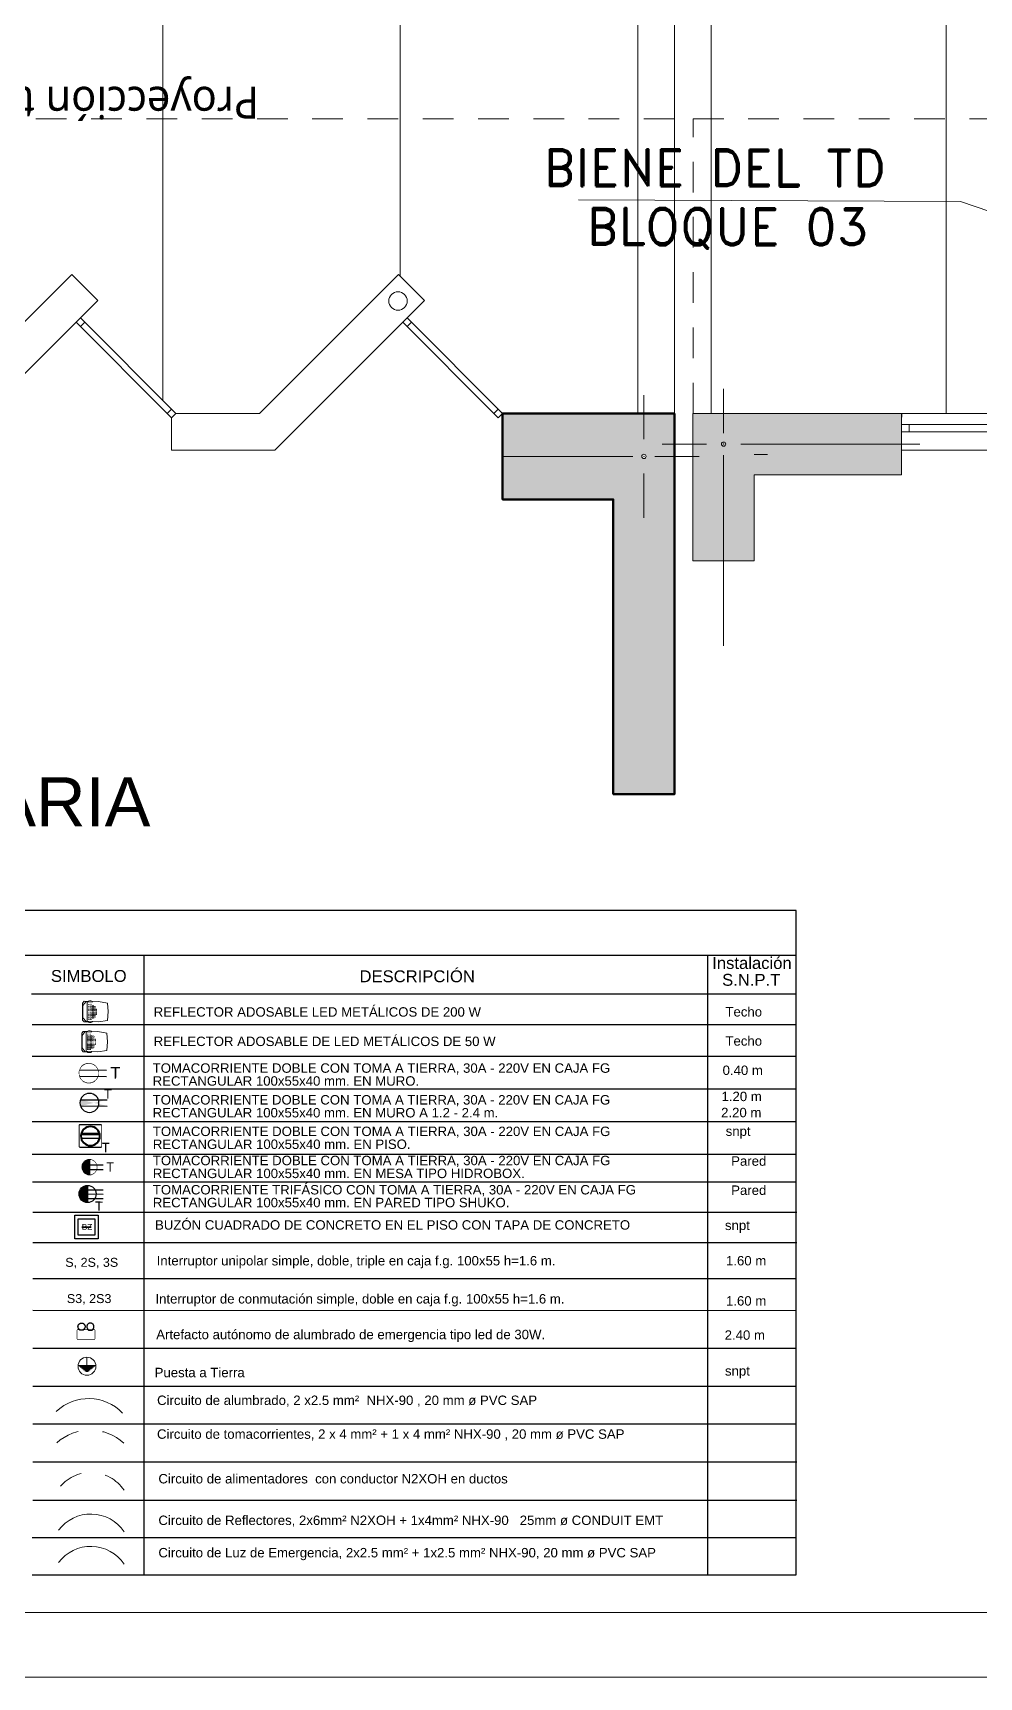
# Model space of a CAD drawing. Header units: metres. Extents: x -95.7 to -56.3, y 6.1 to 23.8.
# Drawn here: x -87.76 to -83.91, y 6.11 to 12.81 of the extents above; entities that cross this region are included whole.
import ezdxf
from ezdxf.enums import TextEntityAlignment as Align

# ---------------------------------------------------------------- set-up
doc = ezdxf.new("R2010")
doc.units = ezdxf.units.M
doc.set_wipeout_variables(frame=1)
for name, pattern in [('CONTINUA', [0]), ('DASHED2', [0.375, 0.25, -0.125]), ('HIDDEN2', [0.1875, 0.125, -0.0625])]:
    doc.linetypes.add(name, pattern=pattern)
for name, color, linetype, lineweight in [('A-DOOR', 31, 'Continuous', 18), ('ALUMBRADO', 1, 'Continuous', 30), ('Artefactos', 1, 'Continuous', 9), ('circ-alumb', 4, 'Continuous', 35), ('COLUMNAS 50', 7, 'Continuous', 50), ('corriente debil', 30, 'Continuous', 15), ('Emergencia', 20, 'Continuous', 25), ('IE_ALIMENTADORES', 5, 'Continuous', 30), ('Interior - Stair & Railing_Pen_No__122', 9, 'Continuous', 13), ('letras sr', 7, 'Continuous', 5), ('Pisos El', 252, 'Continuous', 0), ('proyecc', 252, 'DASHED2', 0), ('ROTULO', 253, 'Continuous', 0), ('Structural - Bearing_Pen_No__20', 1, 'Continuous', 0), ('TOMACORRIENTE', 5, 'HIDDEN2', 30)]:
    doc.layers.add(name, color=color, linetype=linetype, lineweight=lineweight)
doc.layers.add('IE-LEYENDA', color=142, linetype='Continuous')
doc.styles.add('Generales', font='trebuc.ttf', dxfattribs={"height": 0.22})
doc.styles.add('GENERATED_STYLE_3', font='romand.shx')
doc.styles.get("Standard").update_dxf_attribs({"font": 'arial.ttf'})
doc.styles.add('style1', font='arial.ttf')
doc.styles.add('TITULOS', font='swissek.ttf')

# ---------------------------------------------------------------- blocks, each defined once
blk = doc.blocks.new('Columna tipo 3')
at = {"true_color": 0x939598}
h = blk.add_hatch(color=252, dxfattribs=at)
h.dxf.hatch_style = 1
h.paths.add_polyline_path([(-235.0847, 45.074), (-235.7847, 45.074), (-235.7847, 43.524), (-235.5347, 43.524), (-235.5347, 44.724), (-235.0847, 44.724)])
h.paths.add_polyline_path([(-235.6684, 44.899, -1), (-235.651, 44.899, -1)], flags=16)
at = {"layer": 'COLUMNAS 50', "linetype": 'Continuous'}
blk.add_lwpolyline([(-235.7847, 45.074), (-235.7847, 43.524), (-235.5347, 43.524), (-235.5347, 44.724), (-235.0847, 44.724), (-235.0847, 45.074)], close=True, dxfattribs=at)
at = {"layer": 'Structural - Bearing_Pen_No__20', "linetype": 'Continuous'}
for p, q in [((-235.6597, 44.969), (-235.6597, 45.149)), ((-235.7047, 44.899), (-235.8847, 44.899)), ((-235.0847, 44.899), (-235.6147, 44.899)), ((-235.6597, 44.829), (-235.6597, 44.649))]:
    blk.add_line(p, q, dxfattribs=at)
blk.add_circle((-235.6597, 44.899), 0.00871, dxfattribs=at)
blk.add_point((-235.6597, 44.899), dxfattribs=at)
blk = doc.blocks.new('Emergencia')
at = {"color": 1, "lineweight": 5}
blk.add_wipeout([(-0.077, -0.439), (-0.07, -0.435), (-0.064, -0.43), (-0.058, -0.425), (-0.052, -0.42), (-0.047, -0.413), (-0.042, -0.407), (-0.038, -0.4), (-0.034, -0.393), (-0.031, -0.386), (-0.029, -0.378), (-0.027, -0.37), (-0.026, -0.363), (-0.025, -0.355), (-0.025, -0.347), (-0.026, -0.339), (-0.027, -0.331), (-0.029, -0.323), (-0.031, -0.316), (-0.034, -0.308), (-0.038, -0.301), (-0.042, -0.294), (-0.047, -0.288), (-0.052, -0.282), (-0.058, -0.276), (-0.064, -0.271), (-0.07, -0.266), (-0.077, -0.262), (-0.084, -0.259), (-0.092, -0.256), (-0.099, -0.253), (-0.107, -0.251), (-0.115, -0.25), (-0.123, -0.249), (-0.131, -0.25), (-0.139, -0.25), (-0.146, -0.251), (-0.154, -0.253), (-0.162, -0.256), (-0.169, -0.259), (-0.176, -0.262), (-0.183, -0.267), (-0.189, -0.271), (-0.195, -0.276), (-0.201, -0.282), (-0.206, -0.288), (-0.211, -0.295), (-0.215, -0.301), (-0.219, -0.309), (-0.222, -0.316), (-0.224, -0.323), (-0.226, -0.331), (-0.227, -0.339), (-0.228, -0.347), (-0.228, -0.355), (-0.227, -0.363), (-0.226, -0.371), (-0.224, -0.379), (-0.222, -0.386), (-0.218, -0.393), (-0.215, -0.401), (-0.211, -0.407), (-0.206, -0.414), (-0.201, -0.42), (-0.195, -0.425), (-0.189, -0.431), (-0.183, -0.435), (-0.176, -0.439), (-0.169, -0.443), (-0.161, -0.446), (-0.154, -0.448), (-0.146, -0.45), (-0.138, -0.452), (-0.13, -0.452), (-0.122, -0.452), (-0.114, -0.452), (-0.107, -0.45), (-0.099, -0.448), (-0.091, -0.446), (-0.084, -0.443)], dxfattribs=at).dxf.layer = 'Emergencia'
at = {"layer": 'Emergencia', "color": 240, "true_color": 0xed1f24}
blk.add_lwpolyline([(-0.25, -0.25), (0.25, -0.25), (0.25, 0), (-0.25, 0)], close=True, dxfattribs=at)
at = {"color": 240, "lineweight": 5, "true_color": 0xed1f24}
blk.add_wipeout([(-0.25, -0.25), (0.25, -0.25), (0.25, 0), (-0.25, 0)], dxfattribs=at).dxf.layer = 'Emergencia'
at = {"layer": 'Emergencia', "color": 1}
blk.add_lwpolyline([(-0.077, -0.439), (-0.07, -0.435), (-0.064, -0.43), (-0.058, -0.425), (-0.052, -0.42), (-0.047, -0.413), (-0.042, -0.407), (-0.038, -0.4), (-0.034, -0.393), (-0.031, -0.386), (-0.029, -0.378), (-0.027, -0.37), (-0.026, -0.363), (-0.025, -0.355), (-0.025, -0.347), (-0.026, -0.339), (-0.027, -0.331), (-0.029, -0.323), (-0.031, -0.316), (-0.034, -0.308), (-0.038, -0.301), (-0.042, -0.294), (-0.047, -0.288), (-0.052, -0.282), (-0.058, -0.276), (-0.064, -0.271), (-0.07, -0.266), (-0.077, -0.262), (-0.084, -0.259), (-0.092, -0.256), (-0.099, -0.253), (-0.107, -0.251), (-0.115, -0.25), (-0.123, -0.249), (-0.131, -0.25), (-0.139, -0.25), (-0.146, -0.251), (-0.154, -0.253), (-0.162, -0.256), (-0.169, -0.259), (-0.176, -0.262), (-0.183, -0.267), (-0.189, -0.271), (-0.195, -0.276), (-0.201, -0.282), (-0.206, -0.288), (-0.211, -0.295), (-0.215, -0.301), (-0.219, -0.309), (-0.222, -0.316), (-0.224, -0.323), (-0.226, -0.331), (-0.227, -0.339), (-0.228, -0.347), (-0.228, -0.355), (-0.227, -0.363), (-0.226, -0.371), (-0.224, -0.379), (-0.222, -0.386), (-0.218, -0.393), (-0.215, -0.401), (-0.211, -0.407), (-0.206, -0.414), (-0.201, -0.42), (-0.195, -0.425), (-0.189, -0.431), (-0.183, -0.435), (-0.176, -0.439), (-0.169, -0.443), (-0.161, -0.446), (-0.154, -0.448), (-0.146, -0.45), (-0.138, -0.452), (-0.13, -0.452), (-0.122, -0.452), (-0.114, -0.452), (-0.107, -0.45), (-0.099, -0.448), (-0.091, -0.446), (-0.084, -0.443)], close=True, dxfattribs=at)
at = {"color": 1, "lineweight": 5}
blk.add_wipeout([(0.077, -0.439), (0.07, -0.435), (0.064, -0.43), (0.058, -0.425), (0.052, -0.42), (0.047, -0.413), (0.042, -0.407), (0.038, -0.4), (0.034, -0.393), (0.031, -0.386), (0.029, -0.378), (0.027, -0.37), (0.026, -0.363), (0.025, -0.355), (0.025, -0.347), (0.026, -0.339), (0.027, -0.331), (0.029, -0.323), (0.031, -0.316), (0.034, -0.308), (0.038, -0.301), (0.042, -0.294), (0.047, -0.288), (0.052, -0.282), (0.058, -0.276), (0.064, -0.271), (0.07, -0.266), (0.077, -0.262), (0.084, -0.259), (0.092, -0.256), (0.099, -0.253), (0.107, -0.251), (0.115, -0.25), (0.123, -0.249), (0.131, -0.25), (0.139, -0.25), (0.146, -0.251), (0.154, -0.253), (0.162, -0.256), (0.169, -0.259), (0.176, -0.262), (0.183, -0.267), (0.189, -0.271), (0.195, -0.276), (0.201, -0.282), (0.206, -0.288), (0.211, -0.295), (0.215, -0.301), (0.219, -0.309), (0.222, -0.316), (0.224, -0.323), (0.226, -0.331), (0.227, -0.339), (0.228, -0.347), (0.228, -0.355), (0.227, -0.363), (0.226, -0.371), (0.224, -0.379), (0.222, -0.386), (0.218, -0.393), (0.215, -0.401), (0.211, -0.407), (0.206, -0.414), (0.201, -0.42), (0.195, -0.425), (0.189, -0.431), (0.183, -0.435), (0.176, -0.439), (0.169, -0.443), (0.161, -0.446), (0.154, -0.448), (0.146, -0.45), (0.138, -0.452), (0.13, -0.452), (0.122, -0.452), (0.114, -0.452), (0.107, -0.45), (0.099, -0.448), (0.091, -0.446), (0.084, -0.443)], dxfattribs=at).dxf.layer = 'Emergencia'
at = {"layer": 'Emergencia', "color": 1}
blk.add_lwpolyline([(0.077, -0.439), (0.07, -0.435), (0.064, -0.43), (0.058, -0.425), (0.052, -0.42), (0.047, -0.413), (0.042, -0.407), (0.038, -0.4), (0.034, -0.393), (0.031, -0.386), (0.029, -0.378), (0.027, -0.37), (0.026, -0.363), (0.025, -0.355), (0.025, -0.347), (0.026, -0.339), (0.027, -0.331), (0.029, -0.323), (0.031, -0.316), (0.034, -0.308), (0.038, -0.301), (0.042, -0.294), (0.047, -0.288), (0.052, -0.282), (0.058, -0.276), (0.064, -0.271), (0.07, -0.266), (0.077, -0.262), (0.084, -0.259), (0.092, -0.256), (0.099, -0.253), (0.107, -0.251), (0.115, -0.25), (0.123, -0.249), (0.131, -0.25), (0.139, -0.25), (0.146, -0.251), (0.154, -0.253), (0.162, -0.256), (0.169, -0.259), (0.176, -0.262), (0.183, -0.267), (0.189, -0.271), (0.195, -0.276), (0.201, -0.282), (0.206, -0.288), (0.211, -0.295), (0.215, -0.301), (0.219, -0.309), (0.222, -0.316), (0.224, -0.323), (0.226, -0.331), (0.227, -0.339), (0.228, -0.347), (0.228, -0.355), (0.227, -0.363), (0.226, -0.371), (0.224, -0.379), (0.222, -0.386), (0.218, -0.393), (0.215, -0.401), (0.211, -0.407), (0.206, -0.414), (0.201, -0.42), (0.195, -0.425), (0.189, -0.431), (0.183, -0.435), (0.176, -0.439), (0.169, -0.443), (0.161, -0.446), (0.154, -0.448), (0.146, -0.45), (0.138, -0.452), (0.13, -0.452), (0.122, -0.452), (0.114, -0.452), (0.107, -0.45), (0.099, -0.448), (0.091, -0.446), (0.084, -0.443)], close=True, dxfattribs=at)
blk = doc.blocks.new('Tomacorriente con puesta a tierra')
at = {"layer": 'TOMACORRIENTE'}
blk.add_lwpolyline([(0.111, 0.038), (0.106, 0.049), (0.101, 0.06), (0.094, 0.07), (0.086, 0.08), (0.077, 0.088), (0.068, 0.096), (0.057, 0.102), (0.046, 0.108), (0.035, 0.112), (0.023, 0.115), (0.011, 0.117), (-0.002, 0.117), (-0.014, 0.116), (-0.026, 0.114), (-0.038, 0.111), (-0.049, 0.106), (-0.06, 0.101), (-0.07, 0.094), (-0.08, 0.086), (-0.088, 0.077), (-0.096, 0.068), (-0.102, 0.057), (-0.108, 0.046), (-0.112, 0.035), (-0.115, 0.023), (-0.117, 0.011), (-0.117, -0.002), (-0.116, -0.014), (-0.114, -0.026), (-0.111, -0.038), (-0.106, -0.049), (-0.101, -0.06), (-0.094, -0.07), (-0.086, -0.08), (-0.077, -0.088), (-0.068, -0.096), (-0.057, -0.102), (-0.046, -0.108), (-0.035, -0.112), (-0.023, -0.115), (-0.011, -0.117), (0.002, -0.117), (0.014, -0.116), (0.026, -0.114), (0.038, -0.111), (0.049, -0.106), (0.06, -0.101), (0.07, -0.094), (0.08, -0.086), (0.088, -0.077), (0.096, -0.068), (0.102, -0.057), (0.108, -0.046), (0.112, -0.035), (0.115, -0.023), (0.117, -0.011), (0.117, 0.002), (0.116, 0.014), (0.114, 0.026)], close=True, dxfattribs=at)
at = {"layer": 'TOMACORRIENTE', "color": 5, "linetype": 'CONTINUA', "style": 'style1', "text_generation_flag": 4}
blk.add_text('T', height=0.147, rotation=180, dxfattribs=at).set_placement((0.391, -0.069))
blk.add_wipeout([(0.111, 0.038), (0.106, 0.049), (0.101, 0.06), (0.094, 0.07), (0.086, 0.08), (0.077, 0.088), (0.068, 0.096), (0.057, 0.102), (0.046, 0.108), (0.035, 0.112), (0.023, 0.115), (0.011, 0.117), (-0.002, 0.117), (-0.014, 0.116), (-0.026, 0.114), (-0.038, 0.111), (-0.049, 0.106), (-0.06, 0.101), (-0.07, 0.094), (-0.08, 0.086), (-0.088, 0.077), (-0.096, 0.068), (-0.102, 0.057), (-0.108, 0.046), (-0.112, 0.035), (-0.115, 0.023), (-0.117, 0.011), (-0.117, -0.002), (-0.116, -0.014), (-0.114, -0.026), (-0.111, -0.038), (-0.106, -0.049), (-0.101, -0.06), (-0.094, -0.07), (-0.086, -0.08), (-0.077, -0.088), (-0.068, -0.096), (-0.057, -0.102), (-0.046, -0.108), (-0.035, -0.112), (-0.023, -0.115), (-0.011, -0.117), (0.002, -0.117), (0.014, -0.116), (0.026, -0.114), (0.038, -0.111), (0.049, -0.106), (0.06, -0.101), (0.07, -0.094), (0.08, -0.086), (0.088, -0.077), (0.096, -0.068), (0.102, -0.057), (0.108, -0.046), (0.112, -0.035), (0.115, -0.023), (0.117, -0.011), (0.117, 0.002), (0.116, 0.014), (0.114, 0.026)]).dxf.layer = 'TOMACORRIENTE'
at = {"layer": 'TOMACORRIENTE', "color": 5, "linetype": 'CONTINUA'}
for p, q in [((-0.111, 0.039), (0.22, 0.039)), ((-0.111, -0.039), (0.22, -0.039))]:
    blk.add_line(p, q, dxfattribs=at)
blk = doc.blocks.new('tomac. 2.2')
at = {"layer": 'TOMACORRIENTE'}
h = blk.add_hatch(color=256, dxfattribs=at)
h.dxf.hatch_style = 1
edge = h.paths.add_edge_path()
edge.add_line((-0.138, 0.049), (0.275, 0.048))
edge.add_line((-0.138, -0.048), (0.275, -0.049))
edge = h.paths.add_edge_path()
edge.add_ellipse((0, 0), major_axis=(0.104, 0.103), ratio=1, start_angle=475.671, end_angle=514.329)
edge.add_line((-0.138, -0.048), (0.138, -0.049))
edge.add_ellipse((0, 0), major_axis=(0.104, 0.103), ratio=1, start_angle=655.671, end_angle=694.329)
edge.add_line((0.138, 0.048), (-0.138, 0.049))
at = {"layer": 'TOMACORRIENTE', "color": 5, "linetype": 'CONTINUA'}
for p, q in [((-0.138, 0.049), (0.275, 0.048)), ((-0.138, -0.048), (0.275, -0.049))]:
    blk.add_line(p, q, dxfattribs=at)
blk.add_ellipse((0, 0), major_axis=(0.104, 0.103), ratio=1, start_param=5.497787, end_param=11.780972, dxfattribs=at)
at = {"layer": 'TOMACORRIENTE'}
blk.add_text('T', height=0.144, dxfattribs=at).set_placement((0.222, 0.063))
blk = doc.blocks.new('TOMACORRIENTE EN PISO')
at = {"layer": 'TOMACORRIENTE', "linetype": 'CONTINUA', "lineweight": 40}
blk.add_lwpolyline([(-0.166, -0.166), (0.166, -0.166), (0.166, 0.166), (-0.166, 0.166)], close=True, dxfattribs=at)
at = {"layer": 'TOMACORRIENTE', "color": 5, "linetype": 'CONTINUA', "style": 'style1', "text_generation_flag": 4}
blk.add_text('T', height=0.147, rotation=179.8829, dxfattribs=at).set_placement((0.296, -0.251))
at = {"linetype": 'CONTINUA'}
blk.add_wipeout([(-0.166, -0.166), (0.166, -0.166), (0.166, 0.166), (-0.166, 0.166)], dxfattribs=at).dxf.layer = 'TOMACORRIENTE'
at = {"layer": 'TOMACORRIENTE', "color": 5, "linetype": 'CONTINUA', "lineweight": 60}
blk.add_line((-0.142, 0.036), (0.142, 0.036), dxfattribs=at)
at = {"layer": 'TOMACORRIENTE', "color": 5, "linetype": 'CONTINUA'}
blk.add_line((-0.143, -0.033), (0.143, -0.033), dxfattribs=at)
at = {"layer": 'TOMACORRIENTE', "color": 5, "linetype": 'CONTINUA', "lineweight": 40}
blk.add_ellipse((0, 0), major_axis=(0.104, 0.103), ratio=1, start_param=5.497787, end_param=11.780972, dxfattribs=at)
blk = doc.blocks.new('REFLECTOR NEOS')
at = {"layer": 'Artefactos', "color": 5, "lineweight": 20, "ltscale": 0.1}
for points in [[(-0.247, -0.006), (-0.247, 0.286), (-0.197, 0.345), (-0.061, 0.345), (-0.045, 0.356), (-0.013, 0.366), (0.035, 0.366), (0.068, 0.356), (0.087, 0.34), (0.088, 0.329)], [(-0.065, 0.318), (-0.065, 0.335), (-0.128, 0.335), (-0.238, 0.206), (-0.238, -0.006)], [(-0.094, 0.316), (-0.094, -0.329), (0.294, -0.355), (0.603, -0.293), (0.628, -0.006), (0.603, 0.297), (0.294, 0.343), (-0.094, 0.316)], [(-0.247, -0.006), (-0.247, -0.299), (-0.197, -0.358), (-0.061, -0.357), (-0.045, -0.368), (-0.013, -0.379), (0.035, -0.379), (0.068, -0.368), (0.087, -0.352), (0.088, -0.341)], [(-0.065, -0.331), (-0.065, -0.348), (-0.128, -0.348), (-0.238, -0.219), (-0.238, -0.006)]]:
    blk.add_lwpolyline(points, dxfattribs=at)
for centre in [(-0.045, 0.258), (-0.045, 0.214), (-0.045, 0.172), (-0.045, 0.128), (-0.045, 0.085), (-0.045, 0.043), (-0.045, 0), (0, 0.258), (0, 0.214), (0, 0.172), (0, 0.128), (0, 0.085), (0, 0.043), (0, 0), (0.001, 0.258), (0.043, 0.258), (0.044, 0.258), (0.044, 0.214), (0.044, 0.172), (0.044, 0.128), (0.044, 0.085), (0.044, 0.043), (0.044, 0), (0.088, 0.214), (0.088, 0.172), (0.088, 0.128), (0.088, 0.085), (0.088, 0.043), (0.088, 0), (0.131, 0.214), (0.131, 0.172), (0.131, 0.128), (0.131, 0.085), (0.131, 0.043), (0.131, 0), (0.175, 0.172), (0.175, 0.128), (0.175, 0.085), (0.175, 0.043), (0.175, 0), (0.218, 0.085), (0.218, 0.043), (0.218, 0), (-0.045, -0.044), (-0.045, -0.088), (-0.045, -0.13), (-0.045, -0.173), (-0.045, -0.216), (-0.045, -0.259), (0, -0.044), (0, -0.088), (0, -0.13), (0, -0.173), (0, -0.216), (0, -0.259), (0.044, -0.044), (0.044, -0.088), (0.044, -0.13), (0.044, -0.173), (0.044, -0.216), (0.044, -0.259), (0.088, -0.044), (0.088, -0.088), (0.088, -0.13), (0.088, -0.173), (0.088, -0.216), (0.131, -0.044), (0.131, -0.088), (0.131, -0.13), (0.131, -0.173), (0.131, -0.216), (0.175, -0.044), (0.175, -0.088), (0.175, -0.13), (0.175, -0.173), (0.218, -0.044), (0.218, -0.088)]:
    blk.add_circle(centre, 0.00486, dxfattribs=at)
blk = doc.blocks.new('llum')
at = {"layer": 'Artefactos', "lineweight": 9, "xscale": 0.75, "yscale": 0.75, "zscale": 0.75, "rotation": 270}
blk.add_blockref('REFLECTOR NEOS', (0.003, 0.001), dxfattribs=at)
blk = doc.blocks.new('IDROBOX')
at = {"layer": 'TOMACORRIENTE'}
blk.add_lwpolyline([(0.139, 0.047), (0.133, 0.061), (0.126, 0.075), (0.118, 0.088), (0.108, 0.099), (0.097, 0.11), (0.085, 0.12), (0.072, 0.128), (0.058, 0.135), (0.044, 0.14), (0.029, 0.144), (0.014, 0.146), (-0.002, 0.147), (-0.017, 0.146), (-0.032, 0.143), (-0.047, 0.139), (-0.061, 0.133), (-0.075, 0.126), (-0.088, 0.118), (-0.099, 0.108), (-0.11, 0.097), (-0.12, 0.085), (-0.128, 0.072), (-0.135, 0.058), (-0.14, 0.044), (-0.144, 0.029), (-0.146, 0.014), (-0.147, -0.002), (-0.146, -0.017), (-0.143, -0.032), (-0.139, -0.047), (-0.133, -0.061), (-0.126, -0.075), (-0.118, -0.088), (-0.108, -0.099), (-0.097, -0.11), (-0.085, -0.12), (-0.072, -0.128), (-0.058, -0.135), (-0.044, -0.14), (-0.029, -0.144), (-0.014, -0.146), (0.002, -0.147), (0.017, -0.146), (0.032, -0.143), (0.047, -0.139), (0.061, -0.133), (0.075, -0.126), (0.088, -0.118), (0.099, -0.108), (0.11, -0.097), (0.12, -0.085), (0.128, -0.072), (0.135, -0.058), (0.14, -0.044), (0.144, -0.029), (0.146, -0.014), (0.147, 0.002), (0.146, 0.017), (0.143, 0.032)], close=True, dxfattribs=at)
at = {"layer": 'TOMACORRIENTE', "color": 5, "linetype": 'CONTINUA', "style": 'style1', "text_generation_flag": 4}
blk.add_text('T', height=0.183, rotation=179.8829, dxfattribs=at).set_placement((0.488, -0.087))
blk.add_wipeout([(0.139, 0.047), (0.133, 0.061), (0.126, 0.075), (0.118, 0.088), (0.108, 0.099), (0.097, 0.11), (0.085, 0.12), (0.072, 0.128), (0.058, 0.135), (0.044, 0.14), (0.029, 0.144), (0.014, 0.146), (-0.002, 0.147), (-0.017, 0.146), (-0.032, 0.143), (-0.047, 0.139), (-0.061, 0.133), (-0.075, 0.126), (-0.088, 0.118), (-0.099, 0.108), (-0.11, 0.097), (-0.12, 0.085), (-0.128, 0.072), (-0.135, 0.058), (-0.14, 0.044), (-0.144, 0.029), (-0.146, 0.014), (-0.147, -0.002), (-0.146, -0.017), (-0.143, -0.032), (-0.139, -0.047), (-0.133, -0.061), (-0.126, -0.075), (-0.118, -0.088), (-0.108, -0.099), (-0.097, -0.11), (-0.085, -0.12), (-0.072, -0.128), (-0.058, -0.135), (-0.044, -0.14), (-0.029, -0.144), (-0.014, -0.146), (0.002, -0.147), (0.017, -0.146), (0.032, -0.143), (0.047, -0.139), (0.061, -0.133), (0.075, -0.126), (0.088, -0.118), (0.099, -0.108), (0.11, -0.097), (0.12, -0.085), (0.128, -0.072), (0.135, -0.058), (0.14, -0.044), (0.144, -0.029), (0.146, -0.014), (0.147, 0.002), (0.146, 0.017), (0.143, 0.032)]).dxf.layer = 'TOMACORRIENTE'
at = {"layer": 'TOMACORRIENTE'}
h = blk.add_hatch(color=256, dxfattribs=at)
h.dxf.hatch_style = 1
edge = h.paths.add_edge_path()
edge.add_line((0, 0.147), (0, -0.147))
h.paths.add_polyline_path([(0, 0.147), (-0.002, 0.147), (-0.017, 0.146), (-0.032, 0.143), (-0.047, 0.139), (-0.061, 0.133), (-0.075, 0.126), (-0.088, 0.118), (-0.099, 0.108), (-0.11, 0.097), (-0.12, 0.085), (-0.128, 0.072), (-0.135, 0.058), (-0.14, 0.044), (-0.144, 0.029), (-0.146, 0.014), (-0.147, -0.002), (-0.146, -0.017), (-0.143, -0.032), (-0.139, -0.047), (-0.133, -0.061), (-0.126, -0.075), (-0.118, -0.088), (-0.108, -0.099), (-0.097, -0.11), (-0.085, -0.12), (-0.072, -0.128), (-0.058, -0.135), (-0.044, -0.14), (-0.029, -0.144), (-0.014, -0.146), (0, -0.147)])
at = {"layer": 'TOMACORRIENTE', "color": 5, "linetype": 'CONTINUA'}
for p, q in [((-0.138, 0.049), (0.275, 0.048)), ((-0.138, -0.048), (0.275, -0.049))]:
    blk.add_line(p, q, dxfattribs=at)
blk.add_lwpolyline([(0, 0.147), (0, -0.147)], dxfattribs=at)
blk = doc.blocks.new('TOMACOR TRIFASICO')
at = {"layer": 'TOMACORRIENTE', "linetype": 'CONTINUA'}
h = blk.add_hatch(color=256, dxfattribs=at)
h.dxf.hatch_style = 1
edge = h.paths.add_edge_path()
edge.add_line((0, 0.169), (0, -0.169))
h.paths.add_polyline_path([(0, 0.169, 0.414214), (-0.169, 0, 0.414214), (0, -0.169)])
at = {"layer": 'TOMACORRIENTE', "color": 5, "linetype": 'CONTINUA'}
for p, q in [((-0.169, 0), (0.31, -0.001)), ((-0.148, 0.083), (0.31, 0.082)), ((-0.145, -0.087), (0.31, -0.088))]:
    blk.add_line(p, q, dxfattribs=at)
at = {"layer": 'TOMACORRIENTE', "linetype": 'CONTINUA'}
blk.add_lwpolyline([(0, 0.169), (0, -0.169)], dxfattribs=at)
blk.add_circle((0, 0), 0.169, dxfattribs=at)
at = {"layer": 'TOMACORRIENTE', "color": 5, "linetype": 'CONTINUA', "style": 'style1', "text_generation_flag": 4}
blk.add_text('T', height=0.183, rotation=179.8829, dxfattribs=at).set_placement((0.304, -0.332))
blk = doc.blocks.new('buzon')
at = {"layer": 'IE_ALIMENTADORES', "color": 32, "true_color": 0xcd6928}
for points in [[(-0.5, 0.5), (0.5, 0.5), (0.5, -0.5), (-0.5, -0.5)], [(-0.35, 0.35), (0.35, 0.35), (0.35, -0.35), (-0.35, -0.35)], [(-0.2, 0), (0.2, 0), (0.2, 0), (-0.2, 0)]]:
    blk.add_lwpolyline(points, close=True, dxfattribs=at)
at = {"layer": 'IE_ALIMENTADORES', "insert": (-0.2, 0.134), "char_height": 0.25, "attachment_point": 1}
blk.add_mtext_dynamic_manual_height_columns('BZ', width=1.91773, gutter_width=12.5, heights=[0], dxfattribs=at)
blk = doc.blocks.new('41')
at = {"layer": 'Artefactos', "color": 6, "lineweight": 20, "ltscale": 0.1}
for points in [[(125.832, 244), (125.832, 244.073), (125.845, 244.088), (125.878, 244.088), (125.882, 244.091), (125.89, 244.093), (125.902, 244.093), (125.911, 244.091), (125.915, 244.087), (125.916, 244.084)], [(125.877, 244.081), (125.877, 244.086), (125.862, 244.086), (125.834, 244.053), (125.834, 244)], [(125.87, 243.92), (125.87, 244.081), (125.967, 244.087), (126.044, 244.072), (126.05, 244), (126.044, 243.925), (125.967, 243.913), (125.87, 243.92)], [(125.832, 244), (125.832, 243.928), (125.845, 243.913), (125.878, 243.913), (125.882, 243.91), (125.89, 243.908), (125.902, 243.908), (125.911, 243.91), (125.915, 243.914), (125.916, 243.917)], [(125.877, 243.92), (125.877, 243.915), (125.862, 243.915), (125.834, 243.948), (125.834, 244)]]:
    blk.add_lwpolyline(points, dxfattribs=at)
for centre in [(125.882, 244.064), (125.882, 244.053), (125.882, 244.042), (125.882, 244.031), (125.882, 244.021), (125.882, 244.01), (125.882, 243.999), (125.882, 243.988), (125.882, 243.978), (125.882, 243.967), (125.882, 243.956), (125.882, 243.946), (125.882, 243.935), (125.894, 244.064), (125.894, 244.053), (125.894, 244.042), (125.894, 244.031), (125.894, 244.021), (125.894, 244.01), (125.894, 243.999), (125.894, 243.988), (125.894, 243.978), (125.894, 243.967), (125.894, 243.956), (125.894, 243.946), (125.894, 243.935), (125.894, 243.935), (125.905, 244.064), (125.905, 244.053), (125.905, 244.042), (125.905, 244.031), (125.905, 244.021), (125.905, 244.01), (125.905, 243.999), (125.905, 243.988), (125.905, 243.978), (125.905, 243.967), (125.905, 243.956), (125.905, 243.946), (125.904, 243.935), (125.905, 243.935), (125.916, 244.053), (125.916, 244.042), (125.916, 244.031), (125.916, 244.021), (125.916, 244.01), (125.916, 243.999), (125.916, 243.988), (125.916, 243.978), (125.916, 243.967), (125.916, 243.956), (125.916, 243.946), (125.926, 244.053), (125.926, 244.042), (125.926, 244.031), (125.926, 244.021), (125.926, 244.01), (125.926, 243.999), (125.926, 243.988), (125.926, 243.978), (125.926, 243.967), (125.926, 243.956), (125.926, 243.946), (125.937, 244.042), (125.937, 244.031), (125.937, 244.021), (125.937, 244.01), (125.937, 243.999), (125.937, 243.988), (125.937, 243.978), (125.937, 243.967), (125.937, 243.956), (125.948, 244.021), (125.948, 244.01), (125.948, 243.999), (125.948, 243.988), (125.948, 243.978)]:
    blk.add_circle(centre, 0.00121, dxfattribs=at)
blk = doc.blocks.new('LYYYY')
at = {"layer": 'IE-LEYENDA', "linetype": 'Continuous'}
for p, q in [((285.873, -132.045), (266.438, -132.044)), ((285.873, -140.496), (285.873, -132.045)), ((285.873, -132.618), (266.438, -132.617)), ((277.571, -132.617), (277.571, -140.495)), ((284.75, -140.496), (284.75, -132.618)), ((276.143, -133.105), (285.865, -133.105)), ((276.152, -133.496), (285.865, -133.496)), ((276.152, -134.729), (285.873, -134.729)), ((276.152, -135.145), (285.873, -135.145)), ((276.154, -135.498), (285.876, -135.498)), ((276.161, -135.883), (285.882, -135.883)), ((276.161, -136.267), (285.882, -136.268)), ((276.161, -136.728), (285.873, -136.728)), ((276.16, -137.131), (285.873, -137.132)), ((276.16, -137.613), (285.873, -137.614)), ((276.16, -138.095), (285.873, -138.095)), ((276.161, -138.577), (285.873, -138.577)), ((276.161, -139.059), (285.882, -139.059)), ((276.16, -139.549), (285.882, -139.549)), ((276.152, -140.022), (285.873, -140.022)), ((276.151, -140.495), (285.873, -140.496))]:
    blk.add_line(p, q, dxfattribs=at)
at = {"layer": 'ROTULO', "color": 7, "linetype": 'Continuous'}
for p, q in [((276.735, -137.832), (276.962, -137.832)), ((276.749, -137.843), (276.948, -137.843)), ((276.763, -137.854), (276.934, -137.854)), ((276.778, -137.866), (276.92, -137.866)), ((276.792, -137.877), (276.906, -137.877)), ((276.806, -137.889), (276.891, -137.889)), ((276.82, -137.9), (276.877, -137.9)), ((276.834, -137.911), (276.863, -137.911))]:
    blk.add_line(p, q, dxfattribs=at)
at = {"layer": 'ROTULO', "color": 7, "linetype": 'Continuous', "ltscale": 30}
blk.add_line((276.847, -137.728), (276.847, -137.828), dxfattribs=at)
at = {"layer": 'ROTULO', "color": 1}
blk.add_circle((276.849, -137.843), 0.114, dxfattribs=at)
blk.add_arc((276.87, -138.851), 0.597, 43.6732, 133.5808, dxfattribs=at)
at = {"layer": 'ROTULO', "color": 5, "linetype": 'DASHED2'}
blk.add_arc((276.888, -139.293), 0.638, 47.4137, 132.1639, dxfattribs=at)
at = {"layer": 'ROTULO', "color": 4, "linetype": 'DASHED2'}
blk.add_arc((276.897, -139.704), 0.51, 33.8111, 143.2334, dxfattribs=at)
at = {"layer": 'ROTULO', "color": 4, "linetype": 'CONTINUA'}
blk.add_arc((276.897, -140.233), 0.51, 33.8111, 143.2334, dxfattribs=at)
at = {"layer": 'ROTULO', "color": 6, "linetype": 'CONTINUA'}
blk.add_arc((276.897, -140.645), 0.51, 33.8111, 143.2334, dxfattribs=at)
at = {"layer": 'A-DOOR', "color": 2, "lineweight": 80, "xscale": 1.5, "yscale": 1.5, "zscale": 1.5}
blk.add_blockref('41', (88.035, -499.714), dxfattribs=at)
at = {"layer": 'circ-alumb', "xscale": -0.4981616640033681, "yscale": 0.4981616640077554, "zscale": 0.4981616640000001, "rotation": 90.00537949378331}
blk.add_blockref('llum', (276.886, -133.332), dxfattribs=at)
at = {"layer": 'IE_ALIMENTADORES', "xscale": 0.3, "yscale": 0.3, "zscale": 0.3}
blk.add_blockref('buzon', (276.843, -136.072), dxfattribs=at)
at = {"layer": 'ROTULO'}
for name, p, xscale, yscale, zscale, rotation in [('Tomacorriente con puesta a tierra', (276.872, -134.114), 1.0316109375, 1.0316109375, 1.0316109375, 359.8828537432621), ('Emergencia', (276.836, -137.495), 0.4456559250000005, 0.4456559250000005, 0.4456559250000005, 179.9518922148181)]:
    blk.add_blockref(name, p, dxfattribs=dict(at, xscale=xscale, yscale=yscale, zscale=zscale, rotation=rotation))
at = {"layer": 'TOMACORRIENTE', "linetype": 'CONTINUA', "xscale": 0.6435000000000001, "yscale": 0.6435000000000001, "zscale": 0.6435000000000001}
blk.add_blockref('TOMACOR TRIFASICO', (276.857, -135.651), dxfattribs=at)
at = {"layer": 'IE-LEYENDA', "style": 'style1'}
for s, height, p in [('Instalación ', 0.15137, (284.804, -132.788)), ('DESCRIPCIÓN', 0.15137, (280.316, -132.957)), ('S.N.P.T', 0.1514, (284.93, -133.002)), ('REFLECTOR ADOSABLE LED METÁLICOS DE 200 W', 0.12, (277.698, -133.395)), ('Techo', 0.12, (284.972, -133.393)), ('REFLECTOR ADOSABLE DE LED METÁLICOS DE 50 W', 0.12, (277.698, -133.769)), ('Techo', 0.12, (284.972, -133.764)), ('TOMACORRIENTE DOBLE CON TOMA A TIERRA, 30A - 220V EN CAJA FG ', 0.12, (277.685, -134.109, 0)), ('0.40 m', 0.12, (284.936, -134.137)), ('RECTANGULAR 100x55x40 mm. EN MURO.', 0.12, (277.685, -134.273, 0)), ('TOMACORRIENTE DOBLE CON TOMA A TIERRA, 30A - 220V EN CAJA FG ', 0.12, (277.685, -134.513, 0)), ('1.20 m', 0.12, (284.922, -134.47)), ('RECTANGULAR 100x55x40 mm. EN MURO A 1.2 - 2.4 m.', 0.12, (277.685, -134.677, 0)), ('2.20 m', 0.12, (284.917, -134.675)), ('TOMACORRIENTE DOBLE CON TOMA A TIERRA, 30A - 220V EN CAJA FG', 0.12, (277.687, -134.914, 0)), ('snpt', 0.12, (284.975, -134.912)), ('RECTANGULAR 100x55x40 mm. EN PISO.', 0.12, (277.687, -135.078, 0)), ('TOMACORRIENTE DOBLE CON TOMA A TIERRA, 30A - 220V EN CAJA FG ', 0.12, (277.687, -135.285, 0)), ('RECTANGULAR 100x55x40 mm. EN MESA TIPO HIDROBOX.', 0.12, (277.687, -135.449, 0)), ('Pared', 0.12, (285.045, -135.292)), ('TOMACORRIENTE TRIFÁSICO CON TOMA A TIERRA, 30A - 220V EN CAJA FG ', 0.12, (277.687, -135.657, 0)), ('Pared', 0.12, (285.045, -135.663)), ('RECTANGULAR 100x55x40 mm. EN PARED TIPO SHUKO.', 0.12, (277.687, -135.82, 0)), ('BUZÓN CUADRADO DE CONCRETO EN EL PISO CON TAPA DE CONCRETO', 0.12, (277.715, -136.105)), ('snpt', 0.12, (284.966, -136.11)), ('Interruptor unipolar simple, doble, triple en caja f.g. 100x55 h=1.6 m.', 0.12, (277.736, -136.56)), ('1.60 m', 0.12, (284.979, -136.56)), ('Interruptor de conmutación simple, doble en caja f.g. 100x55 h=1.6 m.', 0.12, (277.72, -137.045)), ('1.60 m', 0.12, (284.979, -137.071)), ('Artefacto autónomo de alumbrado de emergencia tipo led de 30W.', 0.12, (277.73, -137.499)), ('2.40 m', 0.12, (284.962, -137.506)), ('snpt', 0.12, (284.966, -137.962)), ('Circuito de alumbrado, 2 x2.5 mm²  NHX-90 , 20 mm ø PVC SAP', 0.12, (277.741, -138.336)), ('Circuito de tomacorrientes, 2 x 4 mm² + 1 x 4 mm² NHX-90 , 20 mm ø PVC SAP', 0.12, (277.74, -138.766)), ('Circuito de alimentadores  con conductor N2XOH en ductos', 0.12, (277.758, -139.334)), ('Circuito de Reflectores, 2x6mm² N2XOH + 1x4mm² NHX-90   25mm ø CONDUIT EMT', 0.12, (277.758, -139.863)), ('Circuito de Luz de Emergencia, 2x2.5 mm² + 1x2.5 mm² NHX-90, 20 mm ø PVC SAP', 0.12, (277.758, -140.275))]:
    blk.add_text(s, height=height, rotation=359.9983, dxfattribs=at).set_placement(p)
blk.add_text('Puesta a Tierra', height=0.12, rotation=359.9983, dxfattribs=at).set_placement((278.283, -137.983), align=Align.CENTER)
at = {"layer": 'ROTULO', "style": 'style1'}
for s, height, p in [('SIMBOLO', 0.1514, (276.39, -132.953)), ('S, 2S, 3S', 0.1141, (276.573, -136.578)), ('S3, 2S3', 0.1141, (276.593, -137.039))]:
    blk.add_text(s, height=height, rotation=359.9983, dxfattribs=at).set_placement(p)
at = {"layer": 'IE-LEYENDA', "linetype": 'Continuous'}
for p, q in [((276.152, -133.896), (285.865, -133.896)), ((276.152, -134.312), (285.873, -134.312))]:
    blk.add_line(p, q, dxfattribs=at)
at = {"layer": 'ROTULO', "xscale": 0.8252887500000001, "yscale": 0.8252887500000001, "zscale": 0.8252887500000001}
for name, p in [('tomac. 2.2', (276.881, -134.492)), ('TOMACORRIENTE EN PISO', (276.893, -134.914))]:
    blk.add_blockref(name, p, dxfattribs=at)
at = {"layer": 'TOMACORRIENTE', "xscale": 0.6435000000000001, "yscale": 0.6435000000000001, "zscale": 0.6435000000000001}
blk.add_blockref('IDROBOX', (276.88, -135.31), dxfattribs=at)

msp = doc.modelspace()

# ---------------------------------------------------------------- hatches: boundary and pattern name
at = {"layer": 'Interior - Stair & Railing_Pen_No__122', "linetype": 'Continuous', "lineweight": 13}
h = msp.add_hatch(color=9, dxfattribs=at)
h.dxf.hatch_style = 1
h.paths.add_polyline_path([(-84.2265, 11.0066), (-84.8266, 11.0066), (-84.8266, 10.6564), (-85.0766, 10.6564), (-85.0766, 11.2566), (-84.2265, 11.2566)])
h = msp.add_hatch(color=9, dxfattribs=at)
h.dxf.hatch_style = 1
h.paths.add_polyline_path([(-84.2265, 11.0066), (-84.8266, 11.0066), (-84.8266, 10.6564), (-85.0766, 10.6564), (-85.0766, 11.2566), (-84.2265, 11.2566)])

# ---------------------------------------------------------------- linework, layer by layer
at = {"lineweight": 5}
msp.add_lwpolyline([(-95.7305, 19.6721), (-79.323, 19.6721), (-79.323, 6.1115), (-95.7305, 6.1115), (-95.7305, 19.6721)], dxfattribs=at)
msp.add_lwpolyline([(-95.3805, 19.3221), (-79.5762, 19.3221), (-79.5762, 6.3744), (-95.3805, 6.3744)], close=True, dxfattribs=at)
at = {"layer": 'corriente debil', "color": 5, "ltscale": 0.6}
msp.add_lwpolyline([(-83.3856, 11.9142), (-83.9874, 12.1197), (-85.5418, 12.1257)], dxfattribs=at)
at = {"layer": 'Interior - Stair & Railing_Pen_No__122', "color": 9, "linetype": 'Continuous', "lineweight": 13}
for p, q in [((-87.5699, 11.6454), (-87.5876, 11.6278)), ((-87.2164, 11.2565), (-87.5876, 11.6278)), ((-87.181, 11.2565), (-87.5699, 11.6454)), ((-87.5523, 11.6278), (-87.5699, 11.6101)), ((-86.2399, 11.6455), (-86.2576, 11.6278)), ((-85.8864, 11.2566), (-86.2576, 11.6278)), ((-85.851, 11.2566), (-86.2399, 11.6455)), ((-86.2222, 11.6278), (-86.2399, 11.6101)), ((-84.9516, 11.1766), (-84.9516, 11.3566)), ((-87.2164, 11.2565), (-87.1987, 11.2742)), ((-87.1987, 11.2389), (-87.2164, 11.2565)), ((-87.181, 11.2565), (-87.1987, 11.2389)), ((-85.8864, 11.2566), (-85.8687, 11.2742)), ((-85.8687, 11.2389), (-85.8864, 11.2566)), ((-85.851, 11.2566), (-85.8687, 11.2389)), ((-81.8778, 11.2566), (-84.2265, 11.2566)), ((-84.2258, 11.2566), (-84.2258, 11.2416)), ((-84.2258, 11.2566), (-84.2258, 11.2416)), ((-87.1987, 11.2389), (-87.1987, 11.1065)), ((-84.2265, 11.2116), (-81.8778, 11.2116)), ((-84.2265, 11.1816), (-81.8778, 11.1816)), ((-85.0216, 11.1316), (-85.2016, 11.1316)), ((-85.0216, 11.1316), (-85.2016, 11.1316)), ((-84.8816, 11.1316), (-84.1529, 11.1316)), ((-84.8816, 11.1316), (-84.1529, 11.1316)), ((-86.7788, 11.1065), (-87.1987, 11.1065)), ((-84.9516, 10.3099), (-84.9516, 11.0866)), ((-84.8266, 11.09), (-84.7734, 11.09)), ((-84.8266, 11.09), (-84.7734, 11.09)), ((-81.8778, 11.1067), (-84.2265, 11.1066))]:
    msp.add_line(p, q, dxfattribs=at)
for points in [[(-88.171, 11.2565), (-87.6053, 11.8222)], [(-87.6053, 11.8222), (-87.4992, 11.7162)], [(-86.8409, 11.2565), (-86.2753, 11.8222)], [(-86.2753, 11.8222), (-86.1692, 11.7162)], [(-87.4992, 11.7162), (-88.1088, 11.1065)], [(-86.1692, 11.7162), (-86.7788, 11.1065)], [(-87.181, 11.2565), (-86.8409, 11.2565)]]:
    msp.add_lwpolyline(points, dxfattribs=at)
for points in [[(-85.0766, 11.2566), (-85.0766, 10.6564), (-84.8266, 10.6564), (-84.8266, 11.0066), (-84.2265, 11.0066), (-84.2265, 11.2566)], [(-84.2265, 11.2116), (-84.2265, 11.1816), (-84.1965, 11.1816), (-84.1965, 11.2117)], [(-84.2265, 11.2116), (-84.2265, 11.1816), (-84.1965, 11.1816), (-84.1965, 11.2117)]]:
    msp.add_lwpolyline(points, close=True, dxfattribs=at)
for centre, radius in [((-86.277, 11.7144), 0.0375), ((-84.9516, 11.1316), 0.00871), ((-84.9516, 11.1316), 0.00871)]:
    msp.add_circle(centre, radius, dxfattribs=at)
msp.add_point((-84.9516, 11.1316), dxfattribs=at)
msp.add_point((-84.9516, 11.1316), dxfattribs=at)
at = {"layer": 'Pisos El', "lineweight": 0, "ltscale": 20}
for p, q in [((-87.2343, 13.2066), (-87.2343, 11.3098)), ((-86.2677, 13.2066), (-86.2677, 11.8146)), ((-84.0455, 13.2066), (-84.0455, 11.2566))]:
    msp.add_line(p, q, dxfattribs=at)
for points in [[(-93.9515, 13.3566), (-85.151, 13.3566), (-85.151, 11.2566)], [(-88.201, 11.2566), (-88.201, 13.2066), (-85.301, 13.2066), (-85.301, 11.2566)], [(-85.0016, 11.2566), (-85.0016, 13.2066), (-81.177, 13.2066), (-81.177, 11.2566)]]:
    msp.add_lwpolyline(points, dxfattribs=at)
at = {"layer": 'proyecc', "linetype": 'DASHED2', "ltscale": 0.5}
for p, q in [((-85.076, 12.4565), (-81.027, 12.4565)), ((-85.076, 11.2566), (-85.076, 12.4565))]:
    msp.add_line(p, q, dxfattribs=at)
for points in [[(-85.1516, 11.2566), (-85.1516, 13.3566), (-81.027, 13.3566), (-81.027, 11.2566)], [(-85.151, 11.2566), (-85.151, 12.4566), (-93.9515, 12.4566)]]:
    msp.add_lwpolyline(points, dxfattribs=at)

# ---------------------------------------------------------------- block references
at = {"layer": 'Interior - Stair & Railing_Pen_No__122', "color": 9, "linetype": 'Continuous', "lineweight": 13, "xscale": -1, "rotation": 7.917576994032061e-07}
msp.add_blockref('Columna tipo 3', (-320.9357, -33.8174), dxfattribs=at)

# ---------------------------------------------------------------- texts
at = {"color": 9, "true_color": 0xc7c8ca, "style": 'TITULOS'}
msp.add_text('TIENDA ESCOLAR PRIMARIA', height=0.2, dxfattribs=at).set_placement((-91.1502, 9.5752))
at = {"layer": 'corriente debil', "color": 5, "style": 'GENERATED_STYLE_3'}
for s, height, p in [('BIENE DEL TD', 0.150528, (-85.6847, 12.1825)), ('BLOQUE 03', 0.15053, (-85.5098, 11.9428))]:
    msp.add_text(s, height=height, rotation=359.92058, dxfattribs=at).set_placement(p)
at = {"layer": 'letras sr', "insert": (-86.8422, 12.4566), "char_height": 0.13, "attachment_point": 1, "rotation": 180, "style": 'Generales'}
msp.add_mtext('Proyección techo ', dxfattribs=at)

# ---------------------------------------------------------------- next in the draw order: block references
at = {"layer": 'ALUMBRADO', "xscale": 0.3200000000000001, "yscale": 0.3200000000000001, "zscale": 0.3200000000000001}
msp.add_blockref('LYYYY', (-176.135, 51.487), dxfattribs=at)

doc.saveas('drawing.dxf')
